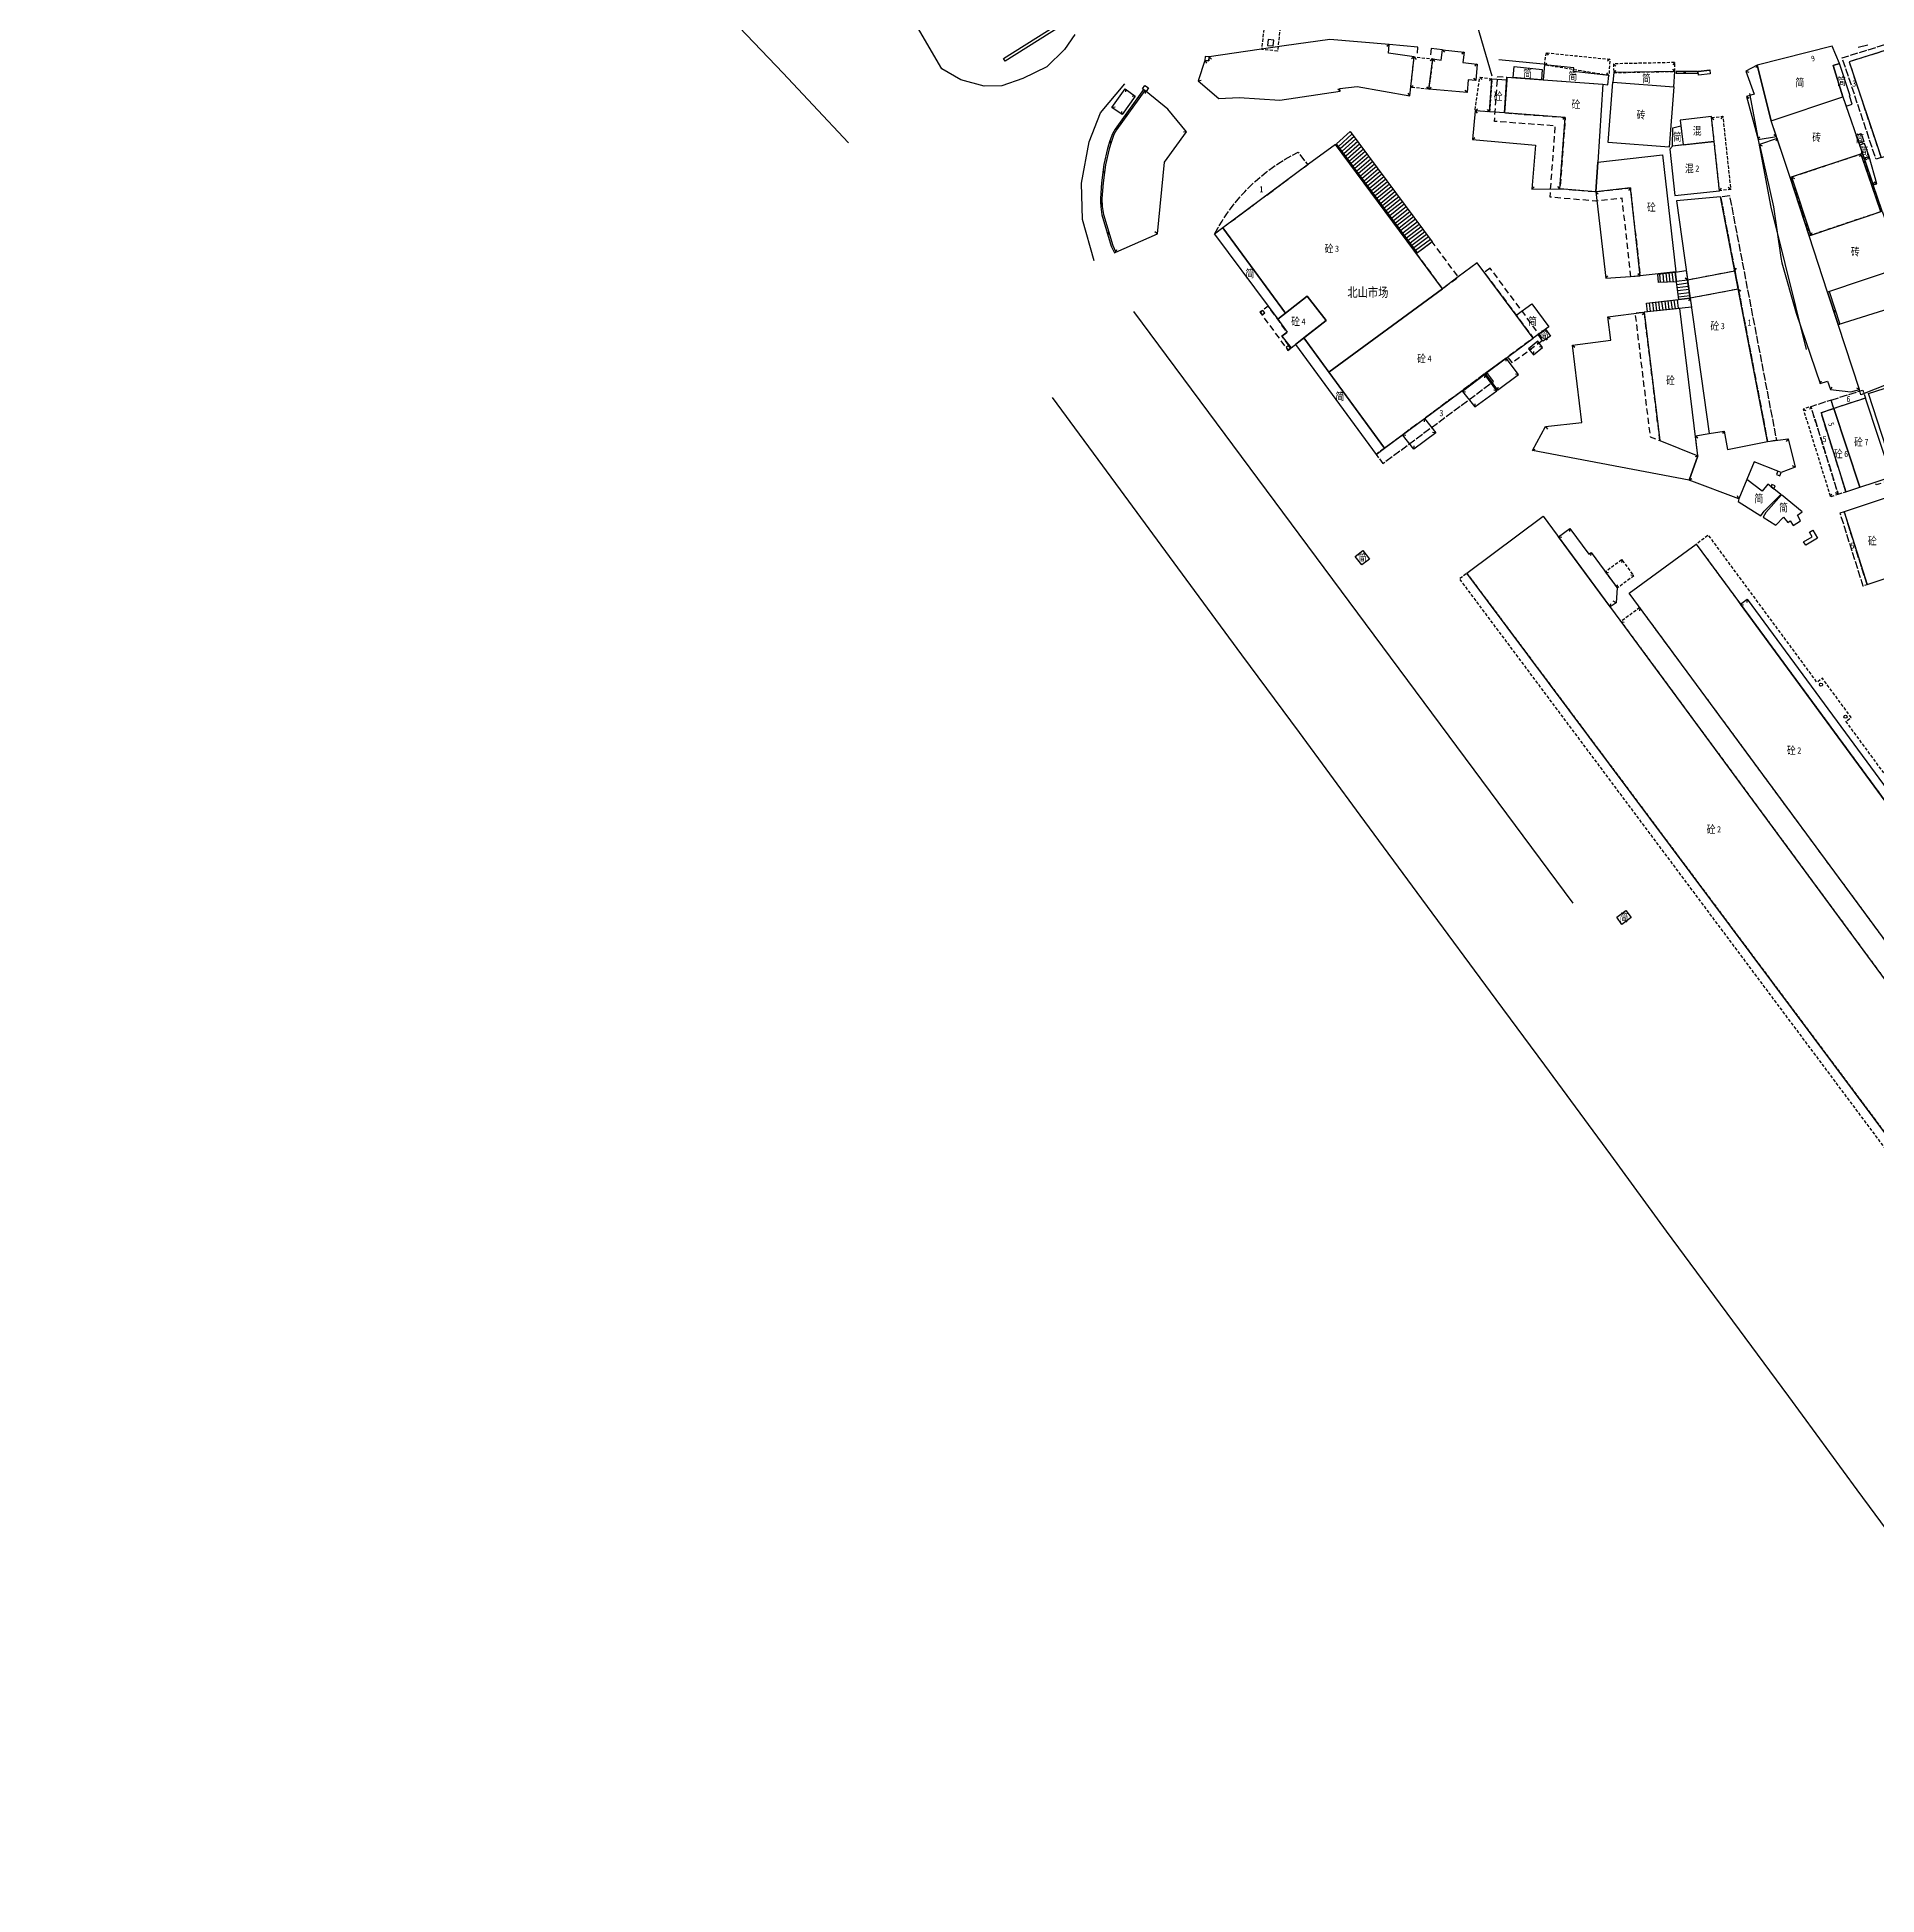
# Model space of a CAD drawing. Extents: x 395778 to 396698, y 996972 to 998012.
# Drawn here: x 395777.5 to 396071.7, y 997357.2 to 997654.2 of the extents above; entities that cross this region are included whole.
import ezdxf
from ezdxf.enums import TextEntityAlignment as Align

# ---------------------------------------------------------------- set-up
doc = ezdxf.new("R2010")
doc.units = 0
doc.header["$LTSCALE"] = 0.5
for name, pattern in [('X32', [1.5, 1, -0.5]), ('X39', [3, 2.5, -0.5]), ('X5', [3, 2, -1])]:
    doc.linetypes.add(name, pattern=pattern)
doc.layers.get('0').update_dxf_attribs({"linetype": 'CONTINUOUS'})
doc.layers.add('ASSIST', color=7, linetype='CONTINUOUS', plot=False)
doc.layers.add('JMD', color=6, linetype='CONTINUOUS')
doc.layers.add('门牌号', color=2, linetype='CONTINUOUS')
doc.styles.add('宋体', font='')
doc.styles.add('正等线体', font='simhei.ttf')
doc.styles.add('细等线体', font='', dxfattribs={"width": 0.8})
doc.styles.get('宋体').set_extended_font_data('SimSun')
doc.styles.get('细等线体').set_extended_font_data('SimSun')
doc.linetypes.add('444', pattern='A,4.5,[145,AAA.SHX,S=1,R=0,X=0,Y=1],4.5,-0.5,[146,AAA.SHX,S=1,R=0,X=0,Y=0],-0.5', length=10)
doc.linetypes.add('445', pattern='A,8,-0.5,[147,AAA.SHX,S=1,R=0,X=0,Y=0],-1.5', length=10)

# ---------------------------------------------------------------- blocks, each defined once
blk = doc.blocks.new('*U0')
at = {"linetype": 'Continuous'}
for points in [[(0, 0), (0.5, 0.5), (-0.5, 0.5)], [(0, 0), (-0.5, 0.5), (-0.5, -0.5)], [(0, 0), (-0.5, -0.5), (0.5, -0.5)], [(0, 0), (0.5, -0.5), (0.5, 0.5)]]:
    blk.add_solid(points, dxfattribs=at)
blk = doc.blocks.new('gc002')
blk.add_lwpolyline([(-0.5, -0.5), (0.5, -0.5), (0.5, 0.5), (-0.5, 0.5), (-0.5, -0.5)])
at = {"linetype": 'Continuous'}
blk.add_blockref('*U0', (0, 0), dxfattribs=at)
blk = doc.blocks.new('gc291')
blk.add_lwpolyline([(-0.5, -0.5), (0.5, -0.5), (0.5, 0.5), (-0.5, 0.5), (-0.5, -0.5)])
blk = doc.blocks.new('gc170')
at = {"linetype": 'Continuous'}
blk.add_circle((0, 0), 0.5, dxfattribs=at)

msp = doc.modelspace()

# ---------------------------------------------------------------- linework, layer by layer
at = {"layer": 'ASSIST', "linetype": 'Continuous', "flags": 128}
for points, elevation in [([(395991.99, 997706.13), (395999.5, 997683.01), (396005.41, 997664.13), (396010.11, 997648.04)], -989.22), ([(396018.34, 997649.91), (396011.21, 997650.58)], -993.26)]:
    msp.add_lwpolyline(points, dxfattribs=dict(at, elevation=elevation))
for points in [[(395943.43, 997654.64), (395941.77, 997652.23), (395938.95, 997649.48), (395935.1, 997647.61), (395931.78, 997646.43), (395928.93, 997646.36), (395925.21, 997647.38), (395922.18, 997649.13), (395910.28, 997669.55)], [(396068.71, 997652.62), (396070.21, 997652.97)], [(395946.51, 997618.44), (395944.66, 997625.07), (395944.52, 997630.86), (395945.75, 997637.48), (395947.56, 997642.13), (395951.41, 997646.74)], [(396051.32, 997645.19), (396054.72, 997627), (396056.94, 997618.04), (396060.35, 997604.27)], [(395952.84, 997610.32), (396023.09, 997515.72)]]:
    msp.add_lwpolyline(points, dxfattribs=at)
for points in [[(396044.97, 997648.96), (396045.02, 997648.35), (396043.18, 997648.12), (396043.12, 997648.79)], [(395987.48, 997639.14), (396000.59, 997621.46), (395998.22, 997619.7), (395985.27, 997637.16)], [(396040.03, 997612.25), (396039.41, 997616.65), (396041.2, 997616.91), (396041.83, 997612.45)], [(396041.41, 997615.41), (396048.96, 997616.86), (396049.52, 997613.93), (396041.83, 997612.45)], [(396036.67, 997616.29), (396039.41, 997616.65), (396039.63, 997615.07), (396036.77, 997615)], [(396042.03, 997611.02), (396035, 997610.28), (396034.85, 997611.67), (396041.83, 997612.45)]]:
    msp.add_lwpolyline(points, close=True, dxfattribs=at)
at = {"layer": 'JMD', "linetype": 'Continuous'}
for p, q in [((395993.7, 997653.02), (395993.31, 997652.7)), ((395964.23, 997650.47), (395964.5, 997650.05)), ((395964.92, 997651.04), (395965.28, 997650.7)), ((395997.69, 997651.04), (395997.29, 997650.74)), ((395997.69, 997651.04), (395998, 997650.65)), ((396000.66, 997650.72), (396000.27, 997650.41)), ((396000.66, 997650.72), (396000.97, 997650.33)), ((396002.21, 997652.2), (396002.52, 997651.8)), ((396005.68, 997651.83), (396005.29, 997651.51)), ((396007.79, 997649.9), (396007.4, 997649.59)), ((396018.51, 997649.77), (396018.91, 997650.06)), ((396018.83, 997651.7), (396019.14, 997651.31)), ((396028.99, 997650.67), (396028.61, 997650.35)), ((396029.57, 997649.94), (396029.93, 997649.59)), ((396039.37, 997650.15), (396039.03, 997649.79)), ((396052.53, 997649.73), (396052.33, 997649.28)), ((395963.16, 997647.21), (395963.65, 997647.35)), ((395997.16, 997646.19), (395997.55, 997646.5)), ((396007.54, 997647.26), (396007.22, 997647.65)), ((396028.83, 997648.09), (396028.52, 997648.48)), ((396029.6, 997648.53), (396029.95, 997648.89)), ((396039.4, 997648.74), (396039.04, 997649.08)), ((396039.61, 997648.7), (396039.61, 997648.4)), ((396042.99, 997648.7), (396042.99, 997648.4)), ((396044.98, 997648.85), (396043.13, 997648.67)), ((396045.02, 997648.35), (396043.18, 997648.12)), ((396050.74, 997648.79), (396051.2, 997648.61)), ((395951.47, 997645.94), (395951.55, 997645.45)), ((395953.09, 997644.79), (395952.6, 997644.71)), ((395954.41, 997645.85), (395954.61, 997645.7, 4.74)), ((395954.61, 997645.7), (395954.7, 997645.21)), ((395985.86, 997645.58), (395985.47, 997645.9)), ((395997.02, 997644.84), (395996.72, 997645.24)), ((396000.03, 997645.88), (395999.72, 997646.27)), ((396000.03, 997645.88), (396000.42, 997646.19)), ((396006.15, 997645.34), (396005.83, 997645.73)), ((396050.81, 997644.71), (396051.25, 997644.47)), ((395949.38, 997642.98), (395949.88, 997643.07)), ((395951.01, 997641.84), (395950.93, 997642.33)), ((396007.43, 997642.41), (396007.76, 997642.03)), ((396021.85, 997641.38), (396021.47, 997641.05)), ((396045.24, 997641.34), (396045.63, 997641.03)), ((396047.05, 997641.55), (396046.73, 997641.15)), ((395961.31, 997639.05), (395960.81, 997639.04)), ((395987.48, 997639.13), (395985.28, 997637.15)), ((395987.78, 997638.73), (395985.57, 997636.75)), ((395988.08, 997638.33), (395985.87, 997636.36)), ((395988.38, 997637.93), (395986.16, 997635.96)), ((396007.03, 997637.82), (396007.42, 997638.15)), ((396052.7, 997637.85), (396052.97, 997638.27)), ((396055.62, 997638.32), (396055.19, 997638.58)), ((396055.73, 997638.01), (396055.5, 997637.56)), ((395988.68, 997637.53), (395986.46, 997635.56)), ((395988.97, 997637.12), (395986.75, 997635.17)), ((395989.27, 997636.72), (395987.04, 997634.77)), ((395989.57, 997636.32), (395987.34, 997634.38)), ((395989.87, 997635.92), (395987.63, 997633.98)), ((395990.16, 997635.52), (395987.93, 997633.58)), ((395990.46, 997635.12), (395988.22, 997633.19)), ((395990.76, 997634.72), (395988.51, 997632.79)), ((396052.89, 997637.06), (396053.33, 997636.81)), ((396069.13, 997635.53), (396068.91, 997635.08)), ((396069.36, 997635.61), (396069.13, 997635.53)), ((396069.63, 997634.86), (396070.08, 997634.64)), ((396070.43, 997635.14), (396070.19, 997634.69)), ((395991.06, 997634.31), (395988.81, 997632.39)), ((395991.36, 997633.91), (395989.1, 997632)), ((395991.65, 997633.51), (395989.4, 997631.6)), ((395991.95, 997633.11), (395989.69, 997631.2)), ((395992.25, 997632.71), (395989.98, 997630.81)), ((395992.55, 997632.31), (395990.28, 997630.41)), ((395992.84, 997631.9), (395990.57, 997630.01)), ((396057.81, 997631.77), (396058.05, 997631.85, 3.85)), ((396058.05, 997631.85), (396058.5, 997631.62)), ((395993.14, 997631.5), (395990.87, 997629.62)), ((395993.44, 997631.1), (395991.16, 997629.22)), ((395993.74, 997630.7), (395991.45, 997628.82)), ((395994.04, 997630.3), (395991.75, 997628.43)), ((395994.33, 997629.9), (395992.04, 997628.03)), ((395994.63, 997629.49), (395992.34, 997627.63)), ((395994.93, 997629.09), (395992.63, 997627.24)), ((395995.23, 997628.69), (395992.92, 997626.84)), ((396016.5, 997629.92), (396016.87, 997630.26)), ((396021.01, 997629.98), (396020.67, 997630.35)), ((396026.74, 997629.48), (396027.13, 997629.17)), ((396032.26, 997630.1), (396031.95, 997629.71)), ((396046.52, 997629.66), (396046.84, 997630.05)), ((396048.31, 997629.85), (396047.92, 997630.16)), ((396071.1, 997630.58), (396071.32, 997631.03)), ((396071.66, 997630.77), (396071.22, 997631)), ((395995.53, 997628.29), (395993.22, 997626.44)), ((395995.82, 997627.89), (395993.51, 997626.05)), ((395996.12, 997627.49), (395993.81, 997625.65)), ((395996.42, 997627.08), (395994.1, 997625.26)), ((395996.72, 997626.68), (395994.4, 997624.86)), ((395997.01, 997626.28), (395994.69, 997624.46)), ((395997.31, 997625.88), (395994.98, 997624.07)), ((395956.63, 997622.78), (395956.22, 997623.07)), ((395997.61, 997625.48), (395995.28, 997623.67)), ((395997.91, 997625.08), (395995.57, 997623.27)), ((395998.21, 997624.67), (395995.87, 997622.88)), ((395998.5, 997624.27), (395996.16, 997622.48)), ((395998.8, 997623.87), (395996.45, 997622.08)), ((395999.1, 997623.47), (395996.75, 997621.69)), ((395999.4, 997623.07), (395997.04, 997621.29)), ((396061.1, 997622.52), (396061.33, 997622.96)), ((395949.76, 997619.7), (395949.99, 997619.81)), ((395949.99, 997619.81), (395950.17, 997620.27)), ((395999.69, 997622.67), (395997.34, 997620.89)), ((395999.99, 997622.27), (395997.63, 997620.5)), ((396000.29, 997621.86), (395997.92, 997620.1)), ((396000.59, 997621.46), (395998.22, 997619.7)), ((396060.86, 997622.44), (396061.1, 997622.52, 3.85)), ((396039.41, 997616.65), (396041.2, 997616.91)), ((396048.96, 997616.86), (396049.24, 997617.27)), ((396028.34, 997615.66), (396028.66, 997616.04)), ((396033.83, 997616.03), (396033.45, 997616.35)), ((396036.93, 997616.33), (396037.04, 997615)), ((396037.43, 997616.39), (396037.56, 997615.02)), ((396037.93, 997616.46), (396038.08, 997615.03)), ((396038.42, 997616.52), (396038.6, 997615.04)), ((396038.92, 997616.59), (396039.11, 997615.05)), ((396039.41, 997616.65), (396039.63, 997615.07)), ((396039.62, 997615.17), (396041.41, 997615.41)), ((396039.69, 997614.67), (396041.48, 997614.91)), ((396039.76, 997614.18), (396041.55, 997614.4)), ((396039.83, 997613.68), (396041.62, 997613.9)), ((396041.41, 997615.41), (396041, 997615.69)), ((396049.52, 997613.93), (396049.94, 997613.65)), ((396035, 997610.28), (396034.85, 997611.67)), ((396035.5, 997610.33), (396035.34, 997611.73)), ((396036, 997610.39), (396035.84, 997611.78)), ((396036.49, 997610.44), (396036.33, 997611.84)), ((396036.99, 997610.49), (396036.82, 997611.89)), ((396037.49, 997610.54), (396037.32, 997611.95)), ((396037.99, 997610.6), (396037.81, 997612)), ((396038.48, 997610.65), (396038.31, 997612.06)), ((396038.98, 997610.7), (396038.8, 997612.11)), ((396039.48, 997610.75), (396039.29, 997612.17)), ((396039.98, 997610.81), (396039.79, 997612.22)), ((396039.9, 997613.19), (396041.69, 997613.4)), ((396039.97, 997612.69), (396041.76, 997612.9)), ((396040.03, 997612.25), (396041.83, 997612.45)), ((396041.83, 997612.45), (396041.55, 997612.04)), ((396063.8, 997613.45), (396064.04, 997613.52)), ((396028.66, 997609.49), (396029.05, 997609.18)), ((396034.48, 997610.23), (396034.17, 997609.83)), ((396065.51, 997608.24), (396065.74, 997608.32)), ((396017.46, 997605.58), (396017.41, 997605.08)), ((396023.01, 997604.95), (396023.4, 997604.65)), ((396012.41, 997602.9), (396012.33, 997602.41)), ((396015.99, 997604.39), (396016.49, 997604.34)), ((396016.77, 997603.43), (396016.82, 997603.93)), ((396018.24, 997604.61), (396017.74, 997604.67)), ((396008.99, 997600.26), (396008.92, 997599.76)), ((396009.07, 997600.42), (396009.56, 997600.35)), ((396014.38, 997600.25), (396013.88, 997600.32)), ((396062.6, 997598.82), (396062.82, 997599.27)), ((396005.4, 997597.53), (396005.89, 997597.48)), ((396010.91, 997597.68), (396010.42, 997597.75)), ((396011.04, 997597.77), (396011.11, 997598.26)), ((396064.24, 997597.85), (396064.55, 997598.24)), ((396068.9, 997597.85), (396068.46, 997598.09)), ((395999.34, 997593.21), (395999.28, 997592.72)), ((396007.4, 997595.11), (396007.46, 997595.6)), ((396059.9, 997594.74), (396060.34, 997594.5)), ((396061.14, 997595.12), (396060.91, 997594.68)), ((395995.84, 997590.62), (395996.34, 997590.55)), ((396001.15, 997590.92), (396000.65, 997590.99)), ((396018.72, 997591.96), (396019, 997591.54)), ((396042.68, 997590.47), (396043.04, 997590.12)), ((396047.27, 997591.22), (396046.98, 997590.81)), ((395997.64, 997588.35), (395997.7, 997588.85)), ((396016.6, 997588.12), (396017.05, 997588.34)), ((396043.07, 997587.28), (396042.61, 997587.08)), ((396057.47, 997589.96), (396057.18, 997589.54)), ((396058.64, 997585.43), (396058.19, 997585.66)), ((396041.64, 997583.38), (396042.07, 997583.63)), ((396064.25, 997580.74), (396064.48, 997581.18)), ((396065.49, 997581.13), (396065.05, 997581.36)), ((396049.62, 997580.39), (396049.42, 997580.85)), ((396022.61, 997575.65), (396022.53, 997575.15)), ((396020.79, 997574.31), (396021.28, 997574.23)), ((396025.97, 997571.8), (396025.9, 997571.31)), ((396030.93, 997570.67), (396030.86, 997570.18)), ((396028.26, 997568.7), (396028.76, 997568.62)), ((396030.14, 997566.15), (396030.22, 997566.64)), ((396032.81, 997568.12), (396032.32, 997568.19)), ((396029.05, 997563.1), (396029.12, 997563.59)), ((396029.97, 997563.78), (396029.54, 997564.02)), ((396049.87, 997563.53), (396050.36, 997563.45)), ((396050.94, 997564.32), (396050.87, 997563.83)), ((396030.76, 997560.77), (396031.26, 997560.69)), ((396033.78, 997562.99), (396033.7, 997562.49))]:
    msp.add_line(p, q, dxfattribs=at)
at = {"layer": 'JMD', "linetype": 'X32'}
for p, q in [((396008.2, 997647.82), (396008.5, 997647.42)), ((396010.12, 997647.55), (396009.73, 997647.23)), ((396007.43, 997642.41), (396007.82, 997642.73)), ((396009.75, 997642.27), (396009.42, 997642.64))]:
    msp.add_line(p, q, dxfattribs=at)
at = {"layer": 'JMD', "linetype": '444', "flags": 128}
for points, elevation in [([(395907.27, 997637.3), (395901.54, 997643.38), (395896.78, 997648.43), (395888.59, 997657.05), (395877.59, 997668.77), (395876.92, 997669.57), (395856.28, 997694.18), (395845.37, 997707.21), (395835.36, 997719.18), (395824.81, 997731.83), (395813.18, 997745.99), (395803.32, 997758.17), (395793.56, 997770.71), (395782.92, 997785.09), (395777.52, 997792.61)], 4.56), ([(396116.23, 997357.16), (396114.6, 997359.43), (396107.86, 997368.57), (396096.82, 997383.55), (396090.09, 997392.66), (396079.99, 997406.38), (396077.15, 997410.23), (396068.54, 997421.92), (396057.58, 997436.83), (396048.65, 997448.97), (396038.05, 997463.31), (396029.12, 997475.47), (396018.57, 997489.81), (396010.78, 997500.33), (395998.92, 997516.41), (395989.05, 997529.82), (395979.34, 997543), (395970.13, 997555.46), (395959.93, 997569.33), (395950.74, 997581.81), (395939.84, 997596.58)], 4.82)]:
    msp.add_lwpolyline(points, dxfattribs=dict(at, elevation=elevation))
at = {"layer": 'JMD', "linetype": 'X32', "flags": 128}
for points in [[(395974.9, 997666.14), (395977.4, 997665.9), (395975.84, 997651.98), (395973.35, 997652.26)], [(396000.03, 997645.88), (395997.16, 997646.19), (395997.69, 997651.04), (396000.66, 997650.72)], [(396018.83, 997651.7), (396028.99, 997650.67), (396028.83, 997648.09), (396018.51, 997649.77)], [(396029.6, 997648.53), (396039.4, 997648.74), (396039.37, 997650.15), (396029.57, 997649.94)], [(396045.24, 997641.34), (396047.05, 997641.55), (396048.31, 997629.85), (396046.52, 997629.66), (396045.67, 997637.54)], [(396061.1, 997622.52), (396058.05, 997631.85), (396069.13, 997635.53), (396072.32, 997626.3)], [(396065.49, 997581.13), (396061.14, 997595.12), (396059.9, 997594.74), (396064.25, 997580.74)], [(396042.79, 997573.13), (396049.87, 997563.53), (396085.59, 997514.92), (396087.6, 997516.4), (396066.73, 997544.81), (396067.58, 997545.44), (396062.97, 997551.69), (396062.11, 997551.06), (396044.75, 997574.58)], [(396028.26, 997568.7), (396030.14, 997566.15), (396032.81, 997568.12), (396030.93, 997570.67)], [(396006.1, 997568.5), (396074.55, 997476.89), (396073.39, 997476.02), (396004.94, 997567.63)], [(396033.78, 997562.99), (396030.76, 997560.77), (396075.29, 997500.35), (396078.24, 997502.5), (396075.44, 997506.36), (396074.96, 997507.11)]]:
    msp.add_lwpolyline(points, close=True, dxfattribs=at)
at = {"layer": 'JMD', "linetype": 'Continuous', "flags": 128}
for points in [[(395932.05, 997650.77), (395942.81, 997657.57), (395943.08, 997657.15), (395932.32, 997650.35)], [(395984.23, 997653.85), (395976.92, 997652.8), (395964.92, 997651.04), (395964.86, 997650.41), (395964.23, 997650.47), (395963.16, 997647.21), (395966.48, 997644.38), (395969.69, 997644.55), (395976.22, 997644.13), (395985.86, 997645.58), (395985.83, 997646.01), (395988.57, 997646.3), (395997.02, 997644.84), (395997.69, 997651.04), (395993.57, 997651.64), (395993.7, 997653.02)], [(395974.34, 997653.81), (395974.27, 997652.89), (395975.16, 997652.82), (395975.23, 997653.73)], [(396010.12, 997647.55), (396012.5, 997647.38), (396012.13, 997642.1), (396009.75, 997642.27)], [(396038.46, 997636.63), (396028.74, 997637.39), (396029.48, 997647), (396039.21, 997646.25)], [(396029.48, 997647), (396039.21, 997646.25), (396039.4, 997648.74), (396029.6, 997648.53)], [(395967.12, 997623.71), (395977.12, 997610.08), (395980.57, 997612.8), (395983.61, 997608.92), (395980.03, 997606.11), (395984.05, 997600.63), (396002.21, 997613.98), (395985.09, 997637.06), (395980.8, 997633.88)], [(396033.83, 997616.03), (396032.26, 997630.1), (396026.74, 997629.48), (396027.05, 997634.23), (396037.41, 997635.4), (396039.53, 997616.67)], [(396054.21, 997589.54), (396046.69, 997628.68), (396039.65, 997628.03), (396039.65, 997628.03), (396039.65, 997628.03), (396044.85, 997590.84), (396047.27, 997591.22), (396047.79, 997588.3), (396047.79, 997588.3)], [(395967.12, 997623.71), (395965.78, 997622.73), (395974.33, 997611.18), (395975.87, 997609.1), (395977.12, 997610.08)], [(395984.05, 997600.63), (395992.96, 997588.48), (396016.72, 997606.1), (396014.03, 997609.73), (396007.77, 997618.1), (396004.75, 997615.86), (396002.21, 997613.98)], [(395983.61, 997608.92), (395980.57, 997612.8), (395975.87, 997609.1), (395977.4, 997607.03), (395976.55, 997606.37), (395978.01, 997604.52)], [(396041.64, 997583.38), (396016.6, 997588.12), (396018.72, 997591.96), (396024.51, 997592.6), (396023.01, 997604.95), (396029.12, 997605.78), (396028.66, 997609.49), (396034.48, 997610.23), (396036.99, 997589.69), (396043.07, 997587.28), (396041.64, 997583.38)], [(395980.03, 997606.11), (395978.71, 997605.07), (395991.62, 997587.49), (395992.96, 997588.48)], [(396016.77, 997603.43), (396018.24, 997604.61), (396017.46, 997605.58), (396015.99, 997604.39)], [(396011.04, 997597.77), (396014.38, 997600.25), (396012.41, 997602.9), (396009.07, 997600.42)], [(396005.4, 997597.53), (396007.4, 997595.11), (396010.91, 997597.68), (396008.99, 997600.26)], [(396068.93, 997582.24), (396074.02, 997583.91), (396069.85, 997596.5), (396064.79, 997594.83)], [(396064.79, 997594.83), (396062.76, 997594.15), (396066.73, 997581.52), (396068.93, 997582.24)], [(396058.64, 997585.43), (396056.38, 997584.59), (396055.85, 997584.8), (396052.04, 997586.31), (396050.89, 997583.48), (396049.62, 997580.39), (396041.64, 997583.38), (396043.07, 997587.28), (396042.68, 997590.47), (396044.85, 997590.84), (396047.27, 997591.22), (396047.79, 997588.3), (396054.21, 997589.54), (396057.47, 997589.96)], [(396066.44, 997578.33), (396070.12, 997566.67), (396077.15, 997569.05), (396073.46, 997580.63)], [(396086.18, 997485.58), (396074.55, 997476.89), (396006.1, 997568.5), (396018.33, 997577.64)], [(396029.05, 997563.1), (396020.79, 997574.31), (396022.61, 997575.65), (396025.63, 997571.55), (396025.97, 997571.8), (396030.14, 997566.15), (396029.97, 997563.78)], [(396061.42, 997575.4), (396062.19, 997574.12), (396060.3, 997572.97), (396059.97, 997573.49), (396061.34, 997574.3), (396060.88, 997575.07)], [(396085.59, 997514.92), (396074.96, 997507.11), (396032.07, 997565.31), (396042.79, 997573.13), (396049.87, 997563.53), (396081.86, 997519.99)], [(396049.87, 997563.53), (396050.94, 997564.32), (396082.97, 997520.81), (396081.86, 997519.99)]]:
    msp.add_lwpolyline(points, close=True, dxfattribs=at)
at = {"layer": 'JMD', "linetype": '445', "elevation": 4.41, "flags": 128}
msp.add_lwpolyline([(395998.21, 997651.64), (395998.26, 997652.62), (395993.7, 997653.02)], dxfattribs=at)
at = {"layer": 'JMD', "linetype": 'Continuous', "flags": 128}
for points, elevation in [([(396054.77, 997640.85), (396066.23, 997644.69), (396064.69, 997649.66), (396065.7, 997649.97), (396064.53, 997652.78), (396052.53, 997649.73)], 3.85), ([(395964.92, 997651.04), (395964.28, 997651.1), (395964.23, 997650.47), (395964.86, 997650.41)], -991.89), ([(396002.21, 997652.2), (396005.68, 997651.83), (396005.5, 997650.15), (396007.79, 997649.9), (396007.54, 997647.26), (396006.34, 997647.38), (396006.15, 997645.34), (396000.03, 997645.88), (396000.66, 997650.72), (396001.99, 997650.55)], -994.23), ([(396013.67, 997649.52), (396018.15, 997649.02), (396018.03, 997647.4), (396013.54, 997647.74)], -992.3), ([(396028.67, 997646.59), (396028.83, 997648.09), (396023.18, 997648.69), (396023.25, 997649.28), (396018.51, 997649.77), (396018.33, 997647.38), (396027.85, 997646.68)], -993.09), ([(396052.7, 997637.85), (396055.62, 997638.32), (396054.77, 997640.85), (396052.53, 997649.73), (396050.74, 997648.79), (396052.04, 997645.1), (396050.81, 997644.71)], 3.96), ([(396066.76, 997643.16), (396067.73, 997643.49), (396067.29, 997644.81), (396067.4, 997644.84), (396065.7, 997649.97), (396064.69, 997649.66), (396066.23, 997644.69)], 3.67), ([(396074.02, 997652.38), (396067.24, 997650.27), (396072.34, 997634.94), (396078.98, 997636.85)], 3.76), ([(395954.28, 997645.94), (395954.64, 997646.47), (395955.22, 997646.08), (395954.85, 997645.54)], -991.31), ([(396021.85, 997641.38), (396012.13, 997642.1), (396012.53, 997647.81), (396027.85, 997646.68), (396027.05, 997634.23), (396026.74, 997629.48), (396021.01, 997629.98)], -989.73), ([(395954.85, 997645.54), (395954.61, 997645.7), (395950.1, 997639.39), (395949.67, 997638.64), (395949.3, 997637.54), (395948.91, 997636.36), (395948.32, 997633.78), (395947.95, 997630.9), (395947.77, 997628.4), (395947.82, 997627.12), (395948, 997625.85), (395949.51, 997620.88), (395949.99, 997619.81), (395956.63, 997622.78), (395957.76, 997634.21), (395961.31, 997639.05), (395958.29, 997642.7)], -91.97), ([(395949.38, 997642.98), (395951.47, 997645.94), (395953.09, 997644.79), (395951.01, 997641.84)], -992.3), ([(396057.81, 997631.77), (396054.77, 997640.85), (396066.23, 997644.69), (396069.36, 997635.61)], 3.85), ([(396007.43, 997642.41), (396007.03, 997637.82), (396017.11, 997636.95), (396016.5, 997629.92), (396021.01, 997629.98), (396021.85, 997641.38), (396012.13, 997642.1), (396009.75, 997642.27)], 4.66), ([(396045.67, 997637.54), (396045.22, 997641.53), (396040.21, 997640.92), (396040.69, 997636.97)], 4.28), ([(396039.05, 997639.7), (396040.32, 997640.05), (396040.69, 997636.97), (396039, 997636.78)], -992.41), ([(396055.73, 997638.01), (396052.89, 997637.06), (396055.15, 997627.05), (396056.34, 997618.97), (396056.48, 997618.1), (396058.76, 997610.09), (396062.6, 997598.82), (396063.77, 997599.22), (396064.24, 997597.85), (396067.54, 997597.48), (396068.9, 997597.85), (396065.51, 997608.24), (396063.8, 997613.45), (396060.86, 997622.44), (396057.81, 997631.77)], 4.1), ([(396069.17, 997638.8), (396069.6, 997637.52), (396068.8, 997637.24), (396068.36, 997638.52)], 3.74), ([(396039.37, 997628.89), (396046.52, 997629.66), (396045.67, 997637.54), (396039, 997636.78), (396038.57, 997636.31)], 4.28), ([(396069.63, 997634.86), (396070.43, 997635.14), (396069.71, 997637.22), (396068.9, 997636.95), (396069.36, 997635.61)], 3.79), ([(396071.66, 997630.77), (396070.43, 997635.14), (396069.63, 997634.86), (396071.1, 997630.58)], 4.01), ([(396032.26, 997630.1), (396026.74, 997629.48), (396028.34, 997615.66), (396033.83, 997616.03)], 4.83), ([(396063.8, 997613.45), (396060.86, 997622.44), (396072.55, 997626.38), (396075.65, 997617.45)], 3.85), ([(396014.03, 997609.73), (396016.52, 997611.57), (396019.22, 997607.88), (396016.72, 997606.1)], 4.8), ([(396040.19, 997610.83), (396034.48, 997610.23), (396036.99, 997589.69), (396043.07, 997587.28)], 7.34), ([(396065.51, 997608.24), (396077.52, 997612.04), (396081.08, 997601.78), (396069.14, 997597.04), (396068.9, 997597.85)], 4.45), ([(396017.52, 997606.67), (396018.69, 997607.51), (396019.47, 997606.42), (396018.29, 997605.59)], 4.8), ([(396085.13, 997587.47), (396074.59, 997584.1), (396070.35, 997597.24), (396080.84, 997600.6)], 4.95), ([(395999.34, 997593.21), (396001.15, 997590.92), (395997.64, 997588.35), (395995.84, 997590.62)], 4.91), ([(396056.15, 997584.07), (396056.38, 997584.59), (396055.85, 997584.8), (396055.63, 997584.3)], 4.93), ([(396049.62, 997580.39), (396049.52, 997579.96), (396053.15, 997577.68), (396053.66, 997578.42), (396056.33, 997581.08), (396055.2, 997582), (396054.97, 997582.17), (396054.23, 997582.75), (396053.33, 997581.61), (396050.89, 997583.48)], 4.96), ([(396055.2, 997582), (396055.39, 997582.46), (396054.91, 997582.66), (396054.77, 997582.32)], 4.96), ([(396058.3, 997576.1), (396059.48, 997576.87), (396058.97, 997577.76), (396059.72, 997578.33), (396056.45, 997581.01), (396053.95, 997578.22), (396053.49, 997577.45), (396055.54, 997576.18), (396056.74, 997577.47), (396057.42, 997576.61), (396057.8, 997576.89)], 5.36), ([(395990.54, 997570.76), (395989.31, 997569.82), (395988.26, 997571.19), (395989.49, 997572.14)], -992.12), ([(396030.9, 997512.34), (396030.1, 997513.51), (396031.56, 997514.58), (396032.4, 997513.45)], 5.48)]:
    msp.add_lwpolyline(points, close=True, dxfattribs=dict(at, elevation=elevation))
at = {"layer": 'JMD', "linetype": 'X39', "flags": 128}
for points, elevation in [([(396073.74, 997653.27), (396074.02, 997652.38), (396067.24, 997650.27), (396072.34, 997634.94), (396071.54, 997634.68), (396066.14, 997650.91)], 3.76), ([(396048.18, 997628.81), (396046.69, 997628.68), (396054.21, 997589.54), (396055.67, 997589.82)], -988.92), ([(396064.35, 997596.18), (396069.43, 997597.77), (396069.85, 997596.5), (396064.79, 997594.83)], -971.71)]:
    msp.add_lwpolyline(points, close=True, dxfattribs=dict(at, elevation=elevation))
at = {"layer": 'JMD', "linetype": '445', "flags": 128}
msp.add_lwpolyline([(396002.21, 997652.2), (396000.42, 997652.4), (396000.28, 997651.36)], dxfattribs=at)
at = {"layer": 'JMD', "linetype": 'X32', "elevation": 4.57, "flags": 128}
msp.add_lwpolyline([(396008.2, 997647.82), (396010.12, 997647.55), (396009.75, 997642.27), (396007.43, 997642.41)], close=True, dxfattribs=at)
at = {"layer": 'JMD', "linetype": 'X5', "flags": 128}
for points in [[(396032.35, 997615.87), (396030.95, 997628.46), (396026.76, 997627.99), (396019.42, 997628.63), (396020.26, 997640.01), (396010.54, 997640.73), (396011.05, 997647.92), (396012.53, 997647.81), (396012.13, 997642.1), (396021.85, 997641.38), (396021.01, 997629.98), (396026.74, 997629.48), (396032.26, 997630.1), (396033.83, 997616.03)], [(396000.59, 997621.46), (395998.05, 997619.58), (396002.21, 997613.98), (396004.75, 997615.86)], [(396036.99, 997589.69), (396034.48, 997610.23), (396033.01, 997610.05), (396035.42, 997590.31)], [(396071.41, 997583.05), (396073.69, 997583.8), (396073.84, 997583.33), (396071.55, 997582.6)]]:
    msp.add_lwpolyline(points, close=True, dxfattribs=at)
at = {"layer": 'JMD', "color": 7, "linetype": 'Continuous', "flags": 128}
for points, elevation in [([(396042.99, 997648.7), (396039.61, 997648.7)], 3.61), ([(395954.41, 997645.85), (395949.88, 997639.52), (395949.44, 997638.74), (395949.06, 997637.62), (395948.67, 997636.43), (395948.07, 997633.82), (395947.7, 997630.92), (395947.52, 997628.41), (395947.57, 997627.1), (395947.75, 997625.79), (395949.27, 997620.79), (395949.76, 997619.7)], 4.74), ([(396057.81, 997631.77), (396060.86, 997622.44)], 3.85), ([(396063.8, 997613.45), (396065.51, 997608.24)], 3.85)]:
    msp.add_lwpolyline(points, dxfattribs=dict(at, elevation=elevation))
at = {"layer": 'JMD', "linetype": 'Continuous', "flags": 128}
for points, elevation in [([(396042.99, 997648.4), (396039.61, 997648.4)], 3.61), ([(395954.61, 997645.7), (395950.1, 997639.39), (395949.67, 997638.64), (395949.3, 997637.54), (395948.91, 997636.36), (395948.32, 997633.78), (395947.95, 997630.9), (395947.77, 997628.4), (395947.82, 997627.12), (395948, 997625.85), (395949.51, 997620.88), (395949.99, 997619.81)], 4.74), ([(396058.05, 997631.85), (396061.1, 997622.52)], 3.85), ([(396064.04, 997613.53), (396065.74, 997608.32)], 3.85)]:
    msp.add_lwpolyline(points, dxfattribs=dict(at, elevation=elevation))
at = {"layer": 'JMD', "linetype": 'Continuous'}
for points in [[(396043.18, 997648.12), (396043.12, 997648.79)], [(396044.97, 997648.96), (396045.02, 997648.35)], [(395987.48, 997639.14), (396000.59, 997621.46)], [(395998.22, 997619.7), (395985.27, 997637.16)], [(396041.2, 997616.91), (396041.83, 997612.45)], [(396036.67, 997616.29), (396039.41, 997616.65)], [(396039.63, 997615.07), (396036.77, 997615)], [(396040.03, 997612.25), (396039.41, 997616.65)], [(396034.85, 997611.67), (396041.83, 997612.45)], [(396042.03, 997611.02), (396035, 997610.28)]]:
    msp.add_lwpolyline(points, dxfattribs=at)
at = {"layer": 'JMD', "linetype": 'X39', "flags": 128}
msp.add_lwpolyline([(395965.78, 997622.73, -0.157137), (395979.14, 997635.84), (395980.67, 997633.78), (395967.12, 997623.71)], format="xyb", close=True, dxfattribs=at)
at = {"layer": 'JMD', "linetype": 'Continuous', "flags": 128}
msp.add_lwpolyline([(396072.32, 997626.3), (396070.87, 997630.5), (396069.39, 997634.78), (396069.13, 997635.53)], dxfattribs=at)
at = {"layer": 'JMD', "color": 7, "linetype": 'Continuous', "flags": 128}
msp.add_lwpolyline([(396072.55, 997626.38), (396071.1, 997630.58), (396069.63, 997634.86), (396069.36, 997635.61)], dxfattribs=at)
at = {"layer": 'JMD', "linetype": 'X5', "flags": 128}
for points, elevation in [([(396009.84, 997617.28), (396008.9, 997616.58), (396014.03, 997609.73), (396016.72, 997606.1), (396012.64, 997603.07), (396013.34, 997602.13), (396018.33, 997605.83)], -990.63), ([(395976.55, 997606.37), (395977.4, 997607.03), (395975.87, 997609.1), (395974.33, 997611.18), (395973.04, 997610.23), (395977.51, 997604.12), (395978.01, 997604.52)], 4.89)]:
    msp.add_lwpolyline(points, close=True, dxfattribs=dict(at, elevation=elevation))
at = {"layer": 'JMD', "linetype": 'X5'}
for points in [[(396041.41, 997615.41), (396048.96, 997616.86)], [(396049.52, 997613.93), (396041.83, 997612.45)]]:
    msp.add_lwpolyline(points, dxfattribs=at)
at = {"layer": 'JMD', "linetype": 'X39', "flags": 128}
for points in [[(396009.95, 997599.76), (396009.32, 997600.61), (395991.62, 997587.49), (395992.7, 997586.04), (396010.39, 997599.16)], [(396062.76, 997594.15), (396064.79, 997594.83), (396064.35, 997596.18), (396061.14, 997595.12), (396065.49, 997581.13), (396066.73, 997581.52)], [(396070.12, 997566.67), (396066.44, 997578.33), (396065.77, 997578.12), (396069.45, 997566.46)]]:
    msp.add_lwpolyline(points, close=True, dxfattribs=at)

# ---------------------------------------------------------------- block references
at = {"layer": 'JMD', "linetype": 'Continuous', "xscale": 0.25, "yscale": 0.25}
for p, rotation in [((396040.96, 997648.57), 180.0339128571816), ((395951.6, 997641.71), 234.4215201347708), ((395949.14, 997637.45), 251.9179607515262), ((395948.04, 997632.61), 262.7074554248723), ((396070.52, 997631.88), 109.0638543402605), ((395947.68, 997627.65), 272.3034951284072), ((396059.76, 997626.21), 288.1074978353043), ((395948.78, 997622.83), 286.9436035847405), ((396064.94, 997610.36), 288.1074978350786)]:
    msp.add_blockref('gc002', p, dxfattribs=dict(at, rotation=rotation))
at = {"layer": 'JMD', "linetype": 'Continuous', "yscale": 0.5, "zscale": 0.5, "rotation": 306.3342936907472}
for p, xscale in [((395973.45, 997610.17), 0.5), ((395977.56, 997604.55), 0.5000000000000002)]:
    msp.add_blockref('gc291', p, dxfattribs=dict(at, xscale=xscale))
at = {"layer": 'JMD', "linetype": 'Continuous', "xscale": 0.5, "yscale": 0.5}
for p in [(396062.74, 997550.66), (396066.67, 997545.54)]:
    msp.add_blockref('gc170', p, dxfattribs=at)

# ---------------------------------------------------------------- texts
at = {"layer": 'JMD', "linetype": 'Continuous', "width": 0.8}
for s, height, style, p in [('简', 1.25, '细等线体', (396015.81, 997648.42, -992.3)), ('简', 1.25, '细等线体', (396023.05, 997648.03, -993.09)), ('简', 1.25, '细等线体', (396034.82, 997647.62)), ('简', 1.25, '细等线体', (396059.37, 997647, 3.85)), ('简', 1.25, '细等线体', (396066.03, 997647.2, 3.67)), ('3', 1, '正等线体', (396068.06, 997646.8)), ('砼', 1.25, '细等线体', (396011.12, 997644.82)), ('砼', 1.25, '细等线体', (396023.56, 997643.53, -989.73)), ('砖', 1.25, '细等线体', (396033.97, 997641.82)), ('简', 1.25, '细等线体', (396039.78, 997638.31, -992.41)), ('混', 1.25, '细等线体', (396042.95, 997639.24, 4.28)), ('砖', 1.25, '细等线体', (396062.05, 997638.23, 3.85)), ('简', 1.25, '细等线体', (396068.98, 997638.02, 3.74)), ('简', 1.25, '细等线体', (396069.67, 997636.04, 3.79)), ('1', 1, '正等线体', (395973.26, 997629.89)), ('砼', 1.25, '细等线体', (396035.61, 997627.09)), ('砖', 1.25, '细等线体', (396068.22, 997619.92, 3.85)), ('简', 1.25, '细等线体', (395971.43, 997616.46)), ('北山市场', 1.5, '宋体', (395990.3, 997613.45)), ('简', 1.25, '细等线体', (396016.63, 997608.82, 4.8)), ('1', 1, '正等线体', (396051.31, 997608.56)), ('简', 1.25, '细等线体', (396018.49, 997606.55, 4.8)), ('砼', 1.25, '细等线体', (396038.68, 997599.42, 7.34)), ('简', 1.25, '细等线体', (395985.82, 997596.8)), ('6', 1, '正等线体', (396067.13, 997596.36)), ('3', 1, '正等线体', (396002.05, 997594.09)), ('5', 1, '正等线体', (396063.31, 997589.95)), ('简', 1.25, '细等线体', (396052.8, 997580.47, 4.96)), ('简', 1.25, '细等线体', (396056.74, 997579.01, 5.36)), ('5', 1, '正等线体', (396067.78, 997572.91)), ('简', 1.25, '细等线体', (395989.4, 997570.98, -992.12)), ('简', 1.25, '细等线体', (396031.24, 997513.47, 5.48))]:
    msp.add_text(s, height=height, dxfattribs=dict(at, style=style)).set_placement(p, align=Align.MIDDLE)
at = {"layer": 'JMD', "linetype": 'Continuous', "style": '细等线体', "width": 0.8}
for s, p in [('混', (396042.4, 997633.2, 4.28)), ('砼', (395984.79, 997620.38)), ('砼', (395979.43, 997608.74)), ('砼', (396046.47, 997608.01)), ('砼', (395999.57, 997602.81)), ('砼', (396069.44, 997589.46)), ('砼', (396066.2, 997587.57)), ('砼', (396071.66, 997573.66)), ('砼', (396058.7, 997540.15)), ('砼', (396045.88, 997527.54))]:
    msp.add_text(s, height=1.25, dxfattribs=at).set_placement(p, align=Align.MIDDLE_RIGHT)
at = {"layer": 'JMD', "linetype": 'Continuous', "style": '正等线体', "width": 0.8}
for s, p in [('2', (396042.65, 997633.2, 4.28)), ('3', (395985.04, 997620.38)), ('4', (395979.68, 997608.74)), ('3', (396046.72, 997608.01)), ('4', (395999.82, 997602.81)), ('6', (396066.45, 997587.57)), ('7', (396069.69, 997589.46)), ('2', (396058.95, 997540.15)), ('2', (396046.13, 997527.54))]:
    msp.add_text(s, height=1, dxfattribs=at).set_placement(p, align=Align.MIDDLE_LEFT)
at = {"layer": '门牌号', "linetype": 'Continuous', "style": '细等线体', "width": 0.8}
for s, rotation, p in [('6', 197.2559, (396061.46, 997650.8)), ('5', 288.6538, (396064.39, 997592.3))]:
    msp.add_text(s, height=0.9, rotation=rotation, dxfattribs=at).set_placement(p, align=Align.MIDDLE)

doc.saveas('drawing.dxf')
